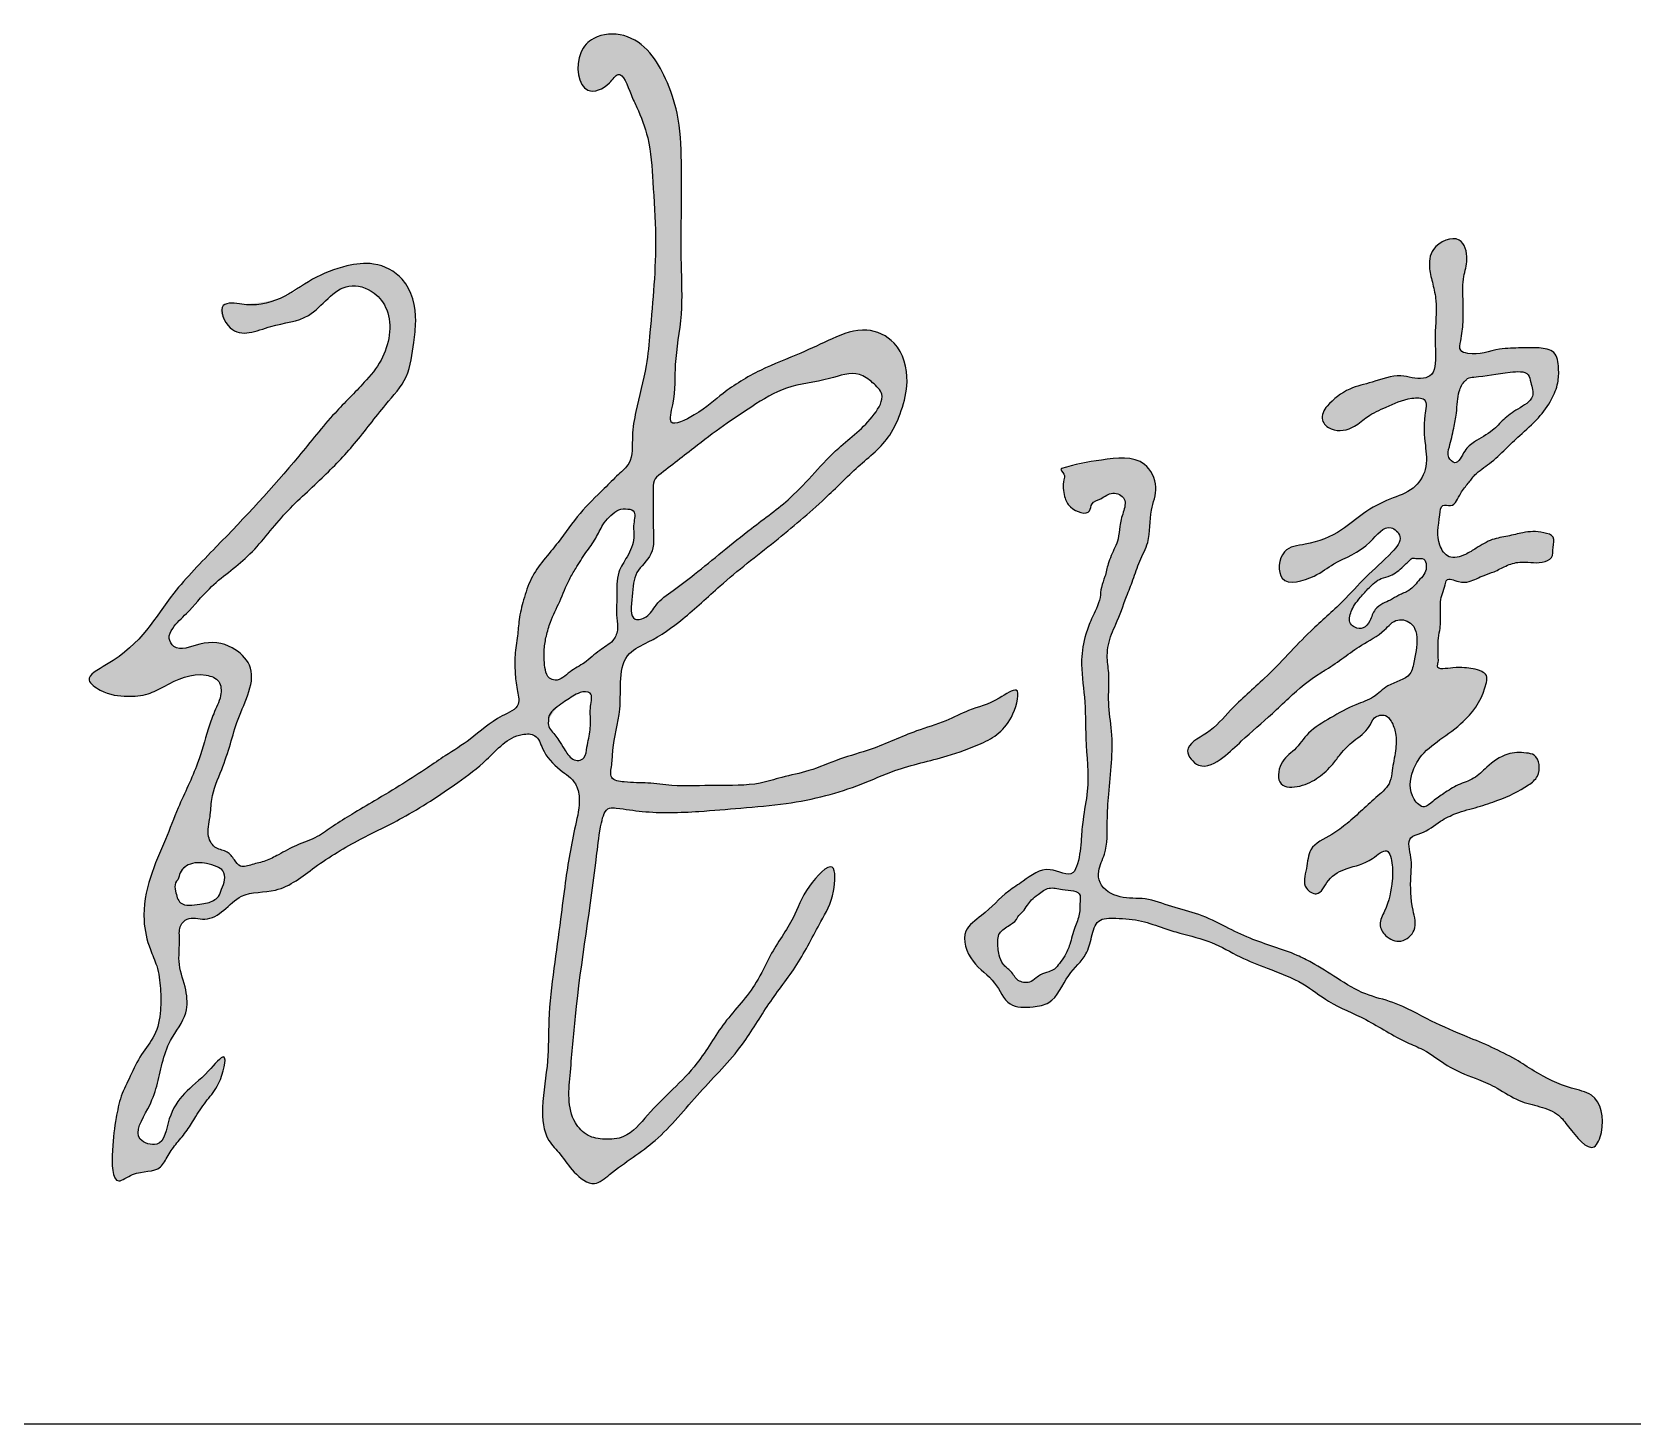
# Model space of a CAD drawing. Extents: x 28773 to 175644, y 7355 to 486294.
# Drawn here: x 172339 to 173229, y 333620 to 334394 of the extents above; entities that cross this region are included whole.
import ezdxf

# ---------------------------------------------------------------- set-up
doc = ezdxf.new("R2010")
doc.units = 0
doc.header["$LTSCALE"] = 1000
doc.header["$MEASUREMENT"] = 0
doc.layers.add('文字和字符', color=7, linetype='Continuous')

msp = doc.modelspace()

# ---------------------------------------------------------------- hatches: boundary and pattern name
at = {"layer": '文字和字符'}
h = msp.add_hatch(color=6, dxfattribs=at)
edge = h.paths.add_edge_path()
edge.add_spline(control_points=[(172455.3, 334242.51), (172455.53, 334242.47), (172480.42, 334243.62), (172493.17, 334257.26), (172511.88, 334263.95), (172529.73, 334266.4), (172548.58, 334256.73), (172553.09, 334236.96), (172550.58, 334218.79), (172548.67, 334201.35), (172533.08, 334184.59), (172518.84, 334164.98), (172499.37, 334144.71), (172477.6, 334125.76), (172460.35, 334101.54), (172438.53, 334087.28), (172426.54, 334071.8), (172417.56, 334064.14), (172413.83, 334056.88), (172419.26, 334048.3), (172433.63, 334055.66), (172449, 334053.71), (172466.35, 334037.79), (172453.97, 334016.5), (172449.01, 333997.76), (172444.11, 333982.82), (172438.06, 333969.75), (172438.06, 333956.91), (172435.16, 333947.44), (172440.15, 333939.17), (172447.51, 333938.58), (172450.91, 333933.77), (172454.65, 333928.54), (172461.62, 333931.27), (172468.6, 333932.41), (172476.7, 333936.84), (172485.92, 333941.98), (172497.02, 333945.47), (172506.51, 333952.68), (172517.22, 333959.14), (172530.19, 333966.88), (172544.34, 333975.29), (172557.39, 333983.78), (172569.67, 333992.24), (172584.35, 334001.14), (172595.43, 334012.12), (172611.05, 334018.19), (172608.04, 334028.91), (172607.23, 334037.58), (172607.02, 334047.74), (172608.84, 334057.41), (172609.36, 334067.81), (172612.03, 334078.4), (172617.1, 334094.09), (172630.83, 334108.31), (172642.64, 334126.38), (172655.15, 334138), (172663.99, 334147.17), (172673.3, 334155.08), (172671.9, 334168.93), (172675.09, 334186.79), (172680.46, 334205.74), (172683.4, 334238.3), (172686.62, 334272.36), (172683.94, 334308.57), (172682.81, 334332.83), (172676.34, 334349.41), (172671.31, 334359.76), (172666.15, 334374.72), (172658.98, 334362.86), (172642.86, 334357.13), (172640.29, 334380.8), (172651.94, 334392.68), (172668.78, 334393.86), (172683.16, 334383.12), (172691.99, 334367.09), (172699.01, 334346.64), (172699.94, 334326.36), (172699.79, 334307.17), (172699.9, 334288.26), (172699.51, 334264.23), (172701.09, 334236.96), (172695.52, 334209.97), (172697.09, 334192.6), (172691.36, 334172.49), (172711.6, 334182.7), (172722.94, 334193.79), (172743.7, 334206.54), (172764.83, 334214.26), (172783.65, 334223.46), (172801.9, 334230.73), (172821.95, 334221.39), (172827.07, 334201.08), (172822.74, 334183.62), (172815.26, 334166.03), (172797.54, 334152.37), (172777.45, 334131.56), (172751.31, 334109.87), (172723.94, 334088.82), (172702.16, 334067.8), (172685.25, 334056.02), (172663.34, 334046.34), (172668.28, 334018.89), (172661.44, 333999.14), (172661.53, 333986.97), (172659.32, 333977.96), (172670.75, 333976.16), (172681.04, 333976.52), (172698.36, 333973.95), (172718.98, 333975.32), (172739.86, 333974.33), (172756.61, 333979.84), (172771.79, 333982.64), (172787.76, 333989.89), (172808.4, 333995.24), (172827.4, 334004.67), (172846.07, 334009.72), (172861.21, 334017.82), (172873.16, 334020.2), (172889.67, 334032.35), (172883.51, 334007.12), (172868.41, 333998.27), (172844.52, 333989.68), (172821.48, 333985.02), (172799.87, 333975.07), (172779.7, 333968.63), (172757.3, 333964.16), (172733.56, 333962.38), (172707.06, 333959.91), (172683.33, 333959.2), (172667.55, 333961.79), (172657.56, 333963), (172654.32, 333950.42), (172650.68, 333914.68), (172642.08, 333865.59), (172638.37, 333816.92), (172635.68, 333791.79), (172647.31, 333779.27), (172657.46, 333777.67), (172670.7, 333778.66), (172685.51, 333798.11), (172707.48, 333815.57), (172723.08, 333843.95), (172740.69, 333861.24), (172749.76, 333882.67), (172762.72, 333900), (172767.67, 333916.47), (172786.22, 333936.28), (172785.09, 333912.05), (172776.03, 333897.24), (172764.95, 333874.57), (172747.93, 333853.8), (172733.22, 333827.54), (172709.42, 333804.58), (172687.5, 333776.58), (172666.08, 333763.99), (172650.75, 333750.57), (172639.24, 333759.61), (172633.46, 333769.17), (172623.18, 333779.04), (172621.62, 333798.66), (172626.24, 333820.32), (172625.57, 333846.43), (172628.77, 333872.61), (172632.4, 333898.09), (172635.58, 333924.72), (172639.39, 333947.16), (172643.99, 333965.32), (172641.38, 333977.45), (172630.83, 333983.97), (172623.06, 333992.4), (172619.71, 334003.68), (172604.41, 334003.55), (172592.93, 333989.14), (172571.21, 333973.19), (172547.95, 333957.8), (172519.95, 333944.67), (172496.9, 333931), (172477.15, 333914.25), (172455.96, 333916.3), (172445.88, 333905.2), (172435.6, 333898.71), (172425.94, 333902.49), (172420.11, 333896.55), (172421.04, 333887.21), (172419.26, 333875.09), (172424.74, 333861.96), (172425.51, 333846.22), (172412.3, 333831.21), (172409.49, 333811.04), (172403.58, 333794.54), (172392.72, 333778.32), (172412.26, 333772.26), (172413.78, 333791), (172423.51, 333804.83), (172434.09, 333812.27), (172448.68, 333830.1), (172443.47, 333808.05), (172436.04, 333800.34), (172429.93, 333791.3), (172425.1, 333782.9), (172419.13, 333776.12), (172414.26, 333769.52), (172409.29, 333758.78), (172396.92, 333761.47), (172382.94, 333750.19), (172382.94, 333774.86), (172384.89, 333787.55), (172387.61, 333802.28), (172393.67, 333813.39), (172398.67, 333825.29), (172407.86, 333835.73), (172410.41, 333849.03), (172410.24, 333862.05), (172408.77, 333873.67), (172403.19, 333885.54), (172399.38, 333902.24), (172403.31, 333923.64), (172412.65, 333943.5), (172420.49, 333965.05), (172430.71, 333984.64), (172435.34, 334002.76), (172439.59, 334015.38), (172444.05, 334023.34), (172443.86, 334033.63), (172429.51, 334038.8), (172416.2, 334032.25), (172402.9, 334024.91), (172390.12, 334023.99), (172379.31, 334025.43), (172366.16, 334034.67), (172398.6, 334050.65), (172411.02, 334077.11), (172449.33, 334115.69), (172479.58, 334147.95), (172504.9, 334180.46), (172521.89, 334196.83), (172536.25, 334213.94), (172540.12, 334235.09), (172529.18, 334250.39), (172509.2, 334256.46), (172495.53, 334232.97), (172471.4, 334231.99), (172451.09, 334220.96), (172438.6, 334244.8), (172455.18, 334242.53), (172455.3, 334242.51)], knot_values=[0, 0, 0, 0, 29.830329, 58.917813, 87.403057, 108.106156, 133.178165, 167.21185, 183.493575, 210.674955, 237.313626, 275.867732, 312.375317, 353.761043, 395.875537, 434.582879, 460.669761, 476.274997, 484.417806, 491.620343, 511.676156, 536.924503, 555.692553, 598.362356, 618.348177, 639.189191, 663.45492, 677.063063, 692.317653, 702.959274, 711.943659, 720.14469, 726.927846, 735.80548, 746.57076, 757.657127, 773.391329, 790.76732, 805.441898, 822.594095, 842.866694, 868.323001, 891.127033, 907.573393, 930.634575, 961.258613, 976.688727, 988.002723, 1001.170801, 1014.557807, 1029.617846, 1042.133039, 1057.768168, 1075.005198, 1109.99381, 1138.042246, 1164.89526, 1180.29965, 1191.874738, 1213.241442, 1232.349281, 1268.725268, 1294.322921, 1368.395782, 1410.724556, 1445.044845, 1469.944393, 1480.867815, 1499.328512, 1508.741629, 1526.286567, 1555.649157, 1570.573337, 1593.98259, 1617.984445, 1641.382666, 1669.439815, 1707.291974, 1725.035697, 1749.43332, 1786.029801, 1824.844218, 1863.911625, 1895.042411, 1908.396405, 1926.997455, 1954.733646, 1988.605585, 2022.407336, 2049.221687, 2076.673409, 2100.00089, 2131.565175, 2154.184674, 2175.023051, 2209.537897, 2244.846276, 2295.987218, 2350.394106, 2388.904508, 2420.906973, 2437.842954, 2481.538585, 2513.67034, 2525.068719, 2534.685067, 2544.923321, 2563.314623, 2581.768155, 2615.884833, 2650.046285, 2667.232328, 2688.872495, 2714.057646, 2739.784309, 2777.467879, 2801.534699, 2820.718126, 2846.219989, 2860.698517, 2879.243585, 2912.659008, 2940.608915, 2982.423161, 3010.685784, 3039.178412, 3070.401495, 3105.567192, 3138.040416, 3181.77967, 3202.070017, 3207.318711, 3220.228211, 3244.089956, 3371.102495, 3414.225609, 3453.462193, 3467.26996, 3480.300078, 3495.079726, 3519.973063, 3575.220664, 3613.131208, 3652.775903, 3675.917744, 3710.071084, 3737.577823, 3760.456026, 3779.026476, 3804.406012, 3842.427404, 3879.53793, 3916.903526, 3966.451123, 4017.131972, 4061.072175, 4074.638395, 4092.565028, 4109.947309, 4123.823044, 4149.665691, 4185.989873, 4217.238435, 4257.446297, 4295.790415, 4324.39685, 4369.00823, 4390.680082, 4401.809145, 4417.703641, 4439.204356, 4450.588858, 4460.404255, 4494.065203, 4522.530802, 4573.458554, 4609.521342, 4650.912748, 4685.917862, 4712.736046, 4730.120946, 4746.286022, 4759.95949, 4766.863435, 4776.672561, 4797.16942, 4817.291784, 4834.860476, 4859.323634, 4896.066848, 4914.918931, 4939.065769, 4952.349318, 4974.17708, 4996.946, 5022.500289, 5038.394722, 5059.260572, 5074.696393, 5090.132213, 5102.860644, 5115.363234, 5127.279907, 5137.839505, 5160.110254, 5171.91017, 5195.838718, 5221.384366, 5238.430758, 5255.298426, 5274.238989, 5291.838335, 5311.960699, 5328.55338, 5346.364767, 5359.960569, 5382.934513, 5416.477261, 5448.016954, 5474.30002, 5511.880375, 5539.40652, 5552.058861, 5566.94274, 5578.03298, 5588.729847, 5622.382906, 5636.081831, 5651.985781, 5673.57334, 5685.092373, 5703.046221, 5778.830378, 5827.289368, 5921.873186, 5965.463367, 5998.231583, 6019.778213, 6058.791881, 6074.951846, 6095.085564, 6133.666904, 6164.015928, 6195.290173, 6213.346315, 6227.672688, 6227.672688, 6227.672688, 6227.672688], degree=3, periodic=0)
edge = h.paths.add_edge_path(flags=16)
edge.add_spline(control_points=[(172663.93, 334127.49), (172663.82, 334127.42), (172655.04, 334120.1), (172652.62, 334111.95), (172646.35, 334104.1), (172641.65, 334096.51), (172636.34, 334087.63), (172632.55, 334077.3), (172627.2, 334067.22), (172624.64, 334058.16), (172623.39, 334051.05), (172623.49, 334044.69), (172623.95, 334039.3), (172625.48, 334034.42), (172631.82, 334032.3), (172637.76, 334038.64), (172646.57, 334042.85), (172653.58, 334050.01), (172661.64, 334054.08), (172664.93, 334061.29), (172663.41, 334069.63), (172664.25, 334080.27), (172663.38, 334092.63), (172670.21, 334102.21), (172674.17, 334111.55), (172672.76, 334119.74), (172674.83, 334127.82), (172668.96, 334129.24), (172663.97, 334127.52), (172663.93, 334127.49)], knot_values=[0, 0, 0, 0, 15.16178, 26.885115, 40.319645, 54.966413, 64.568744, 83.231373, 100.644648, 111.873825, 122.261764, 130.597594, 138.137919, 145.255344, 149.904189, 163.057972, 176.277051, 191.533217, 204.002706, 212.709306, 222.244258, 238.518955, 257.638434, 271.136509, 286.704711, 297.422187, 307.353728, 313.519692, 320.456367, 320.456367, 320.456367, 320.456367], degree=3, periodic=0)
edge = h.paths.add_edge_path(flags=16)
edge.add_spline(control_points=[(172686.02, 334146.35), (172686.25, 334146.53), (172707.68, 334163.25), (172722.22, 334174.32), (172739.85, 334186.19), (172758.69, 334197.9), (172779.44, 334199.29), (172796.88, 334206.12), (172806.13, 334199.16), (172813.88, 334191.75), (172804.18, 334175.34), (172783.87, 334161.57), (172764.17, 334136.04), (172740.48, 334119.38), (172722.81, 334105.03), (172708.54, 334093.15), (172695.97, 334083.79), (172685.9, 334076.73), (172681.96, 334068.35), (172670.39, 334065.42), (172673.14, 334081.51), (172673, 334093.53), (172685.56, 334103.25), (172684, 334116.64), (172684.1, 334127.86), (172684.6, 334136.06), (172683.61, 334141.77), (172685.98, 334146.32), (172686.02, 334146.35)], knot_values=[0, 0, 0, 0, 36.430419, 65.187197, 91.419752, 121.899033, 155.898168, 179.129599, 191.187594, 202.563458, 218.937757, 256.902618, 310.337733, 348.658026, 377.380118, 405.122206, 425.745844, 443.117225, 454.890005, 463.601594, 481.231921, 499.962837, 517.902498, 538.606138, 551.160941, 565.957672, 570.889886, 577.866804, 577.866804, 577.866804, 577.866804], degree=3, periodic=0)
edge = h.paths.add_edge_path(flags=16)
edge.add_spline(control_points=[(172625.87, 334011.26), (172625.86, 334011.37), (172631.74, 334020.98), (172638.18, 334023.48), (172643.41, 334026.95), (172651.23, 334027.38), (172648.61, 334017.81), (172649.72, 334010.27), (172648.69, 334002.33), (172647.09, 333995.9), (172646.8, 333990.58), (172642.71, 333988.24), (172637.86, 333989.67), (172635.04, 333994.78), (172631.89, 333999.31), (172628.93, 334004.18), (172625.26, 334006.3), (172625.87, 334011.24), (172625.87, 334011.26)], knot_values=[0, 0, 0, 0, 13.966431, 26.642221, 32.867363, 40.668687, 50.865474, 62.813241, 75.541774, 82.709236, 91.158043, 95.563358, 100.25464, 110.515602, 118.401257, 123.681007, 133.675528, 136.491121, 136.491121, 136.491121, 136.491121], degree=3, periodic=0)
edge = h.paths.add_edge_path(flags=16)
edge.add_spline(control_points=[(172420.44, 333924.32), (172420.45, 333924.41), (172425.98, 333933.92), (172434.44, 333931.6), (172440.84, 333930.08), (172445.55, 333927.48), (172446.24, 333921.94), (172443.98, 333917.53), (172442.42, 333911.89), (172436.99, 333909.46), (172430.08, 333908.6), (172420.59, 333906.77), (172418.55, 333915.51), (172417.54, 333920.03), (172420.44, 333924.27), (172420.44, 333924.32)], knot_values=[0, 0, 0, 0, 11.122688, 25.410392, 33.76565, 39.259742, 46.34399, 54.032835, 60.099225, 69.754386, 75.753906, 90.734986, 100.54138, 106.793197, 112.698594, 112.698594, 112.698594, 112.698594], degree=3, periodic=0)
h = msp.add_hatch(color=6, dxfattribs=at)
edge = h.paths.add_edge_path()
edge.add_spline(control_points=[(173059.14, 334185.77), (173059.25, 334185.9), (173071.77, 334197.46), (173084.85, 334198.49), (173099.02, 334204.74), (173110.03, 334199.9), (173118.31, 334203.11), (173119.89, 334212.92), (173118.46, 334226.16), (173120.7, 334241.21), (173118.03, 334253.49), (173115.54, 334262.79), (173116.38, 334275.16), (173133.93, 334282.78), (173138.11, 334267.46), (173134.31, 334257.13), (173134.78, 334245.2), (173135.01, 334233), (173134.03, 334224.27), (173132.17, 334216.4), (173142.6, 334213.46), (173152.88, 334218.11), (173166.57, 334218.03), (173176.3, 334218.52), (173186.83, 334216.91), (173188.09, 334206.94), (173187.89, 334198.21), (173183.85, 334188.52), (173176.64, 334178.54), (173167.12, 334170.22), (173158.02, 334161.78), (173150.28, 334153.84), (173141.93, 334148.97), (173137.55, 334142.43), (173132.68, 334137.57), (173130.19, 334129.02), (173122.26, 334131.8), (173121.53, 334120.13), (173119.14, 334111.55), (173126.49, 334099.93), (173135.75, 334102.77), (173142.89, 334107.27), (173150.39, 334112.07), (173159.58, 334113.23), (173169.02, 334115.99), (173177.22, 334116.37), (173186.23, 334113.59), (173184.42, 334107.14), (173185.16, 334100.89), (173176.17, 334097.69), (173167.78, 334100.06), (173158.6, 334097.23), (173152.51, 334093.58), (173145.41, 334091.62), (173139.13, 334087.87), (173132.35, 334087.47), (173125.59, 334091.03), (173124.4, 334083.69), (173121.8, 334078.68), (173122.28, 334071.33), (173122.33, 334066.04), (173121.82, 334060.55), (173120.65, 334055.58), (173121, 334050.66), (173120.79, 334046.59), (173121.19, 334043.65), (173119.25, 334038.56), (173129.32, 334040.72), (173136.35, 334040.28), (173143.15, 334039.56), (173148.43, 334036.13), (173146.58, 334024.93), (173138.75, 334012.56), (173123.9, 334001.62), (173112.29, 333993.58), (173105.45, 333981.52), (173104.14, 333969.79), (173112.77, 333961.01), (173118.5, 333966.71), (173124.45, 333970.6), (173131.81, 333975.59), (173141.12, 333978.08), (173148.73, 333986.05), (173158.17, 333993.14), (173167.86, 333993.27), (173177.17, 333991.73), (173178.21, 333980.25), (173167.91, 333972.48), (173156.5, 333967.19), (173142.71, 333962.6), (173131.69, 333959.99), (173120.96, 333954.72), (173114.12, 333948.49), (173102.7, 333946.11), (173106.64, 333934.36), (173105.25, 333921.77), (173105.73, 333908.23), (173109.87, 333894.48), (173100.54, 333886.36), (173091.55, 333890.08), (173087.26, 333897.8), (173093.1, 333907.81), (173095.35, 333919.28), (173095.8, 333929.75), (173093.2, 333941.97), (173082.11, 333931.16), (173071.13, 333929.63), (173059.53, 333924.14), (173055.05, 333912.16), (173044.62, 333918.4), (173048.23, 333928.6), (173048.51, 333941.26), (173061.06, 333946.64), (173070.51, 333953.7), (173078.84, 333961.34), (173086.9, 333968.64), (173094.53, 333975.25), (173095.36, 333984.8), (173097.42, 333993.5), (173097.79, 334003.09), (173095.53, 334009.82), (173091.57, 334014.85), (173084.7, 334013.23), (173082.22, 334005.22), (173073.89, 334000.14), (173067.09, 333993.27), (173061.72, 333985.55), (173054.29, 333978.83), (173045.13, 333973.85), (173030.88, 333973.26), (173032.18, 333988.2), (173041.73, 333994.37), (173048.74, 334005.3), (173061.41, 334012.57), (173073.22, 334019.55), (173085.29, 334023.08), (173093.01, 334031.98), (173105.62, 334033.83), (173107.98, 334046.77), (173110.09, 334055.92), (173106.8, 334065.69), (173097.34, 334068.55), (173089.85, 334059.01), (173075.48, 334052.01), (173064.45, 334042.65), (173050.03, 334034.32), (173040.15, 334025.77), (173026.23, 334012.41), (173013.36, 334001.61), (173001.9, 333990.28), (172988.6, 333982.16), (172977.35, 333996.42), (172995.11, 334004.23), (173006.16, 334018.73), (173027.76, 334036.36), (173046.46, 334058.42), (173066.78, 334075.4), (173080.92, 334091.7), (173092.34, 334101.03), (173102.2, 334112.46), (173092.18, 334121.98), (173081.03, 334105.11), (173065.2, 334100.58), (173051.91, 334089.95), (173030.53, 334084.17), (173032.68, 334107.42), (173050.7, 334108.87), (173065.91, 334114.86), (173079.46, 334126.93), (173093.05, 334134.24), (173107.32, 334138.43), (173115.33, 334150.67), (173113.55, 334165.53), (173112.39, 334176.86), (173115.52, 334190.8), (173102.44, 334190.27), (173093.26, 334185.72), (173081.93, 334180.91), (173073.83, 334173.02), (173063.43, 334171.08), (173053.93, 334177.15), (173059.08, 334185.7), (173059.14, 334185.77)], knot_values=[0, 0, 0, 0, 21.814226, 40.014518, 62.705103, 80.181203, 87.059593, 95.960741, 117.525979, 144.48919, 157.446323, 169.514731, 184.787555, 205.834293, 221.965238, 235.360358, 252.742704, 270.71375, 285.202589, 292.391017, 298.294038, 323.168932, 339.890762, 353.677583, 365.620364, 378.129251, 389.526685, 402.989381, 420.611403, 440.531037, 455.37129, 472.336878, 486.5792, 494.822314, 504.352288, 516.704907, 522.699181, 530.27695, 553.639261, 565.149337, 577.864888, 587.528817, 601.603428, 613.797645, 625.753182, 641.937729, 649.9788, 657.766267, 665.645468, 673.686615, 691.069983, 702.267642, 712.223711, 720.551303, 732.907569, 741.299569, 750.370401, 754.159277, 767.819998, 775.008381, 783.993926, 790.014194, 797.893351, 805.081778, 810.473088, 814.666318, 817.720913, 829.769177, 838.760629, 852.283854, 856.964277, 862.355586, 894.641394, 917.573479, 938.655869, 952.338385, 974.413595, 984.091028, 992.098792, 1002.565424, 1015.429981, 1028.359865, 1041.617731, 1060.692449, 1075.149999, 1081.330321, 1097.650211, 1107.252151, 1133.82575, 1149.932866, 1167.658992, 1180.945792, 1198.851742, 1207.212315, 1222.48382, 1236.906949, 1263.262694, 1278.557776, 1291.815576, 1304.435541, 1313.922398, 1324.654884, 1349.142625, 1361.020488, 1372.838601, 1385.371679, 1406.33795, 1423.525104, 1437.340436, 1446.079862, 1461.351368, 1476.168885, 1496.200813, 1510.803882, 1526.560496, 1542.662576, 1557.114579, 1565.766985, 1581.249459, 1594.824166, 1604.755407, 1610.756543, 1619.414177, 1627.419657, 1643.634371, 1658.03725, 1667.713087, 1682.728431, 1698.677316, 1713.209272, 1728.480822, 1743.495369, 1760.340716, 1781.062409, 1803.083586, 1817.90876, 1831.829559, 1851.204785, 1861.937228, 1882.369986, 1890.726834, 1902.273459, 1915.005119, 1936.427946, 1969.389218, 1974.338724, 2005.754245, 2023.168452, 2055.026844, 2074.268902, 2093.867831, 2107.78631, 2127.599717, 2153.412209, 2189.440129, 2240.453356, 2274.08225, 2299.89394, 2328.106323, 2341.387876, 2350.989816, 2370.530551, 2403.28468, 2421.19063, 2445.869309, 2466.302067, 2483.491087, 2513.600141, 2534.81948, 2557.988589, 2577.732832, 2594.915337, 2613.696208, 2636.660478, 2648.798069, 2658.352665, 2679.53953, 2695.582632, 2708.030864, 2726.091721, 2735.787779, 2747.159611, 2747.159611, 2747.159611, 2747.159611], degree=3, periodic=0)
edge = h.paths.add_edge_path(flags=16)
edge.add_spline(control_points=[(173105.84, 334100.84), (173105.8, 334100.79), (173099.89, 334095.08), (173095.79, 334091.52), (173087.91, 334090.01), (173082.59, 334085.15), (173078.06, 334079.92), (173074.41, 334075.66), (173072.06, 334070.96), (173070.77, 334065.45), (173074.85, 334062.26), (173079.71, 334061.68), (173083.52, 334066.75), (173084.91, 334072.62), (173089.84, 334076.13), (173094.65, 334077.86), (173099.08, 334081), (173105.74, 334083.12), (173109.66, 334088.5), (173113.91, 334092.74), (173114.6, 334096.87), (173113.25, 334101.76), (173109.66, 334101.04), (173105.86, 334100.86), (173105.84, 334100.84)], knot_values=[0, 0, 0, 0, 8.439041, 20.62857, 28.097042, 39.877603, 49.765051, 57.178901, 62.854461, 72.258155, 76.58164, 82.950578, 90.312624, 100.188639, 107.6845, 114.090351, 121.535477, 130.11106, 142.317774, 148.462757, 154.387511, 159.526625, 165.895648, 169.459976, 169.459976, 169.459976, 169.459976], degree=3, periodic=0)
edge = h.paths.add_edge_path(flags=16)
edge.add_spline(control_points=[(173135.9, 334199.83), (173135.84, 334199.78), (173131.81, 334193.78), (173131.64, 334188.27), (173131.18, 334181.14), (173129.41, 334172.78), (173127.67, 334164.85), (173125.53, 334157.66), (173131.68, 334151.83), (173135.14, 334161.54), (173142.01, 334166.82), (173150.65, 334171.13), (173157.49, 334178.86), (173164.98, 334184.34), (173175.21, 334189.68), (173172.62, 334197.82), (173171.02, 334205.7), (173156.14, 334204.37), (173145.88, 334201.73), (173137.99, 334202.01), (173135.92, 334199.84), (173135.9, 334199.83)], knot_values=[0, 0, 0, 0, 9.334311, 17.140719, 26.361451, 38.018579, 52.789195, 61.01517, 67.124154, 79.068588, 89.242621, 105.885881, 117.802758, 131.460083, 146.451071, 157.202444, 163.309657, 177.435607, 205.630785, 210.588468, 213.165382, 213.165382, 213.165382, 213.165382], degree=3, periodic=0)
h = msp.add_hatch(color=6, dxfattribs=at)
edge = h.paths.add_edge_path()
edge.add_spline(control_points=[(172911.37, 334151.02), (172911.61, 334151.1), (172936.61, 334157), (172956.31, 334158.84), (172966, 334140.9), (172959.77, 334126.47), (172961.28, 334111.77), (172954.54, 334099.69), (172951.4, 334089.45), (172946.61, 334077.9), (172943.12, 334067.64), (172938.18, 334057.15), (172936.07, 334047.85), (172938.35, 334035.14), (172936.79, 334021.01), (172940.84, 333998.67), (172937.91, 333976.54), (172936.45, 333953.94), (172937.28, 333938.98), (172931.39, 333928.55), (172932.45, 333917.88), (172944.11, 333911.18), (172958.47, 333912.87), (172972.71, 333906.96), (172988.22, 333903.61), (173002.27, 333896.36), (173019.96, 333887.53), (173036.85, 333883.31), (173052.81, 333875.21), (173065.05, 333867.34), (173079.49, 333858.18), (173098.59, 333854.2), (173116.28, 333843.53), (173139.51, 333834.04), (173159.15, 333825.76), (173177.26, 333813.9), (173190.89, 333806.76), (173210.61, 333803.29), (173214.18, 333786.64), (173206.87, 333767.96), (173194.72, 333783.07), (173187.86, 333792.54), (173177.27, 333796.54), (173165.07, 333798.97), (173154.67, 333806.41), (173141.75, 333812.03), (173126.94, 333817.24), (173115.33, 333827.15), (173098.31, 333833.68), (173082.01, 333844.92), (173061.1, 333852.95), (173044.87, 333866.1), (173027.38, 333872.44), (173010.08, 333879.24), (172994.99, 333888.41), (172980.05, 333891.75), (172967.13, 333895.69), (172955.42, 333900.1), (172943.67, 333900.95), (172930.61, 333901.2), (172927.96, 333890.17), (172925.23, 333879), (172913.4, 333869.39), (172908.17, 333853.82), (172894.34, 333851.25), (172880.68, 333851.06), (172874.8, 333867.23), (172860.87, 333875.02), (172854.32, 333893.87), (172869.8, 333903.89), (172878.81, 333914.38), (172891.78, 333922.54), (172902.78, 333931.61), (172917.19, 333922.65), (172921.54, 333934.39), (172922.25, 333943.84), (172923.21, 333957.58), (172927.32, 333975.89), (172924.3, 333998.88), (172924.89, 334023.22), (172921.41, 334042.55), (172924.06, 334057.31), (172928.26, 334068.66), (172932.96, 334076.86), (172933.17, 334085.28), (172935.86, 334091.2), (172937.1, 334098.99), (172940.49, 334105.65), (172943.26, 334112.47), (172943.52, 334119.4), (172945.45, 334126.27), (172948.2, 334134.71), (172939.23, 334138.99), (172934.09, 334134.08), (172927.71, 334132.64), (172927.47, 334124.08), (172915.85, 334128.21), (172912.4, 334136.03), (172912.22, 334143.06), (172913.28, 334147.64), (172911.34, 334151), (172911.37, 334151.02)], knot_values=[0, 0, 0, 0, 31.567408, 64.804615, 84.514899, 102.449572, 127.665217, 143.393176, 158.761139, 172.306084, 195.386314, 203.777391, 220.63047, 233.896682, 257.032253, 279.176201, 327.700844, 348.661996, 374.096735, 388.033075, 396.915328, 415.877792, 435.250381, 456.66983, 478.431065, 501.305126, 522.015154, 560.722472, 573.046245, 596.2976, 621.456877, 643.421109, 676.452722, 706.559804, 747.979879, 764.804525, 796.369237, 812.756663, 842.42195, 854.740888, 879.873646, 891.588111, 907.370515, 923.988969, 943.623296, 959.405623, 982.733778, 1008.381509, 1021.700495, 1058.208083, 1090.24983, 1114.093944, 1144.201026, 1166.925646, 1191.573171, 1217.002209, 1229.971469, 1248.063792, 1268.029249, 1281.440462, 1294.753802, 1308.690116, 1329.858381, 1355.865323, 1368.43417, 1386.209945, 1406.30905, 1430.06276, 1453.845898, 1470.989804, 1499.087867, 1512.54167, 1535.266273, 1553.042048, 1560.571233, 1580.172383, 1594.917168, 1617.197884, 1657.975453, 1689.943564, 1718.67234, 1738.776712, 1751.36341, 1769.195262, 1777.025624, 1785.794542, 1795.901638, 1809.568461, 1816.675984, 1826.397683, 1837.686133, 1847.881877, 1857.816128, 1868.115168, 1875.917125, 1881.585263, 1896.597226, 1905.82176, 1918.671785, 1923.218896, 1927.782629, 1927.782629, 1927.782629, 1927.782629], degree=3, periodic=0)
edge = h.paths.add_edge_path(flags=17)
edge.add_spline(control_points=[(172881.63, 333896.61), (172881.57, 333896.57), (172875.9, 333892.91), (172875.8, 333886.94), (172876.23, 333881.23), (172878.47, 333874.89), (172883.73, 333871.66), (172885.98, 333866.55), (172890.2, 333865.1), (172894.01, 333865.06), (172896.88, 333867.49), (172900.08, 333870.05), (172903.8, 333871.01), (172907.83, 333872.49), (172910.35, 333876.15), (172913.71, 333880.37), (172916.36, 333887.35), (172918.31, 333895.21), (172921.82, 333903.26), (172921.45, 333909.16), (172922.23, 333916.62), (172912.15, 333916.29), (172904.48, 333918.84), (172898.82, 333914.62), (172894.75, 333911.57), (172892.2, 333908.06), (172890.1, 333904.63), (172887.22, 333902.43), (172885.96, 333898.96), (172881.68, 333896.64), (172881.63, 333896.61)], knot_values=[0, 0, 0, 0, 9.663903, 14.696519, 25.589324, 33.287033, 41.448102, 50.312117, 54.669885, 59.317586, 65.471876, 69.610934, 76.339168, 81.250991, 86.994431, 94.228062, 103.814692, 117.550507, 128.275999, 139.362893, 142.658643, 157.109971, 167.517587, 177.222957, 183.783609, 188.977779, 195.04957, 200.641099, 203.083872, 211.139425, 211.139425, 211.139425, 211.139425], degree=3, periodic=0)

# ---------------------------------------------------------------- linework, layer by layer
msp.add_line((166644.07, 333619.66), (174644.07, 333619.66))
at = {"layer": '文字和字符', "color": 6}
for points, start_tangent, end_tangent in [([(172455.3, 334242.51), (172476.56, 334245.69), (172494.63, 334256.32), (172513.76, 334263.75), (172528.64, 334264.81), (172544.59, 334256.32), (172552.03, 334232.95), (172550.96, 334221.26), (172546.71, 334202.14), (172535.4, 334186.63), (172518.01, 334164.96), (172499.94, 334145.84), (172478.55, 334125.05), (172458.48, 334102.28), (172437.23, 334084.23), (172424.47, 334070.42), (172416.83, 334062.16), (172414.9, 334056.62), (172417.51, 334052.14), (172431.91, 334053.42), (172449.98, 334051.29), (172459.55, 334041.73), (172453.21, 334011.64), (172448.91, 333997.9), (172444.1, 333983.67), (172438.57, 333967.08), (172437.59, 333957.32), (172436.77, 333946.36), (172441.09, 333940.03), (172447.14, 333937.72), (172451.18, 333933.4), (172454.63, 333929.95), (172460.97, 333930.81), (172468.46, 333932.83), (172475.67, 333936.28), (172485.75, 333941.47), (172497.28, 333946.36), (172506.12, 333952.16), (172516.58, 333958.74), (172529.12, 333966.24), (172544.82, 333975.73), (172558.61, 333984.67), (172568.45, 333991.28), (172582.28, 334000.5), (172600.14, 334013.45), (172609.08, 334020.08), (172608.46, 334028.21), (172607.34, 334037.63), (172607.34, 334047.28), (172608.69, 334058.05), (172609.59, 334067.02), (172612.06, 334078.01), (172616.32, 334089.68), (172631.24, 334110), (172643.46, 334126.11), (172656.95, 334139.98), (172664.87, 334147.77), (172670.52, 334153.9), (172672.61, 334169.15), (172674.54, 334182.79), (172680.22, 334208.38), (172682.36, 334226.7), (172685.44, 334279.99), (172683.96, 334310.46), (172681.09, 334335.03), (172675.04, 334351.92), (172671.84, 334359.11), (172664.64, 334370.3), (172659.84, 334365.51), (172647.85, 334361.51), (172643.85, 334382.29), (172651.05, 334390.28), (172667.84, 334391.88), (172682.24, 334382.29), (172691.03, 334367.9), (172697.43, 334348.72), (172699.83, 334321.55), (172699.83, 334308.76), (172699.83, 334291.18), (172699.83, 334264.81), (172699.83, 334236.84), (172696.63, 334208.87), (172695.03, 334186.49), (172694.23, 334176.9), (172707.03, 334180.89), (172723.02, 334192.88), (172743.81, 334205.67), (172766.21, 334215.26), (172783.8, 334223.25), (172802.99, 334228.05), (172818.19, 334220.85), (172825.38, 334199.27), (172822.19, 334183.29), (172815.79, 334169.7), (172798.19, 334152.12), (172779.8, 334134.54), (172751.81, 334110.56), (172721.42, 334085.79), (172700.63, 334067.41), (172681.44, 334054.62), (172671.04, 334048.23), (172665.58, 334017.22), (172661.72, 333994.39), (172661.09, 333986.2), (172661.09, 333979.27), (172668.02, 333976.75), (172681.26, 333976.12), (172694.5, 333974.86), (172719.08, 333974.86), (172743.67, 333976.12), (172755.65, 333979.27), (172770.78, 333983.05), (172787.8, 333989.35), (172805.45, 333995.02), (172830.67, 334005.1), (172847.06, 334010.77), (172859.67, 334016.44), (172876.69, 334023.37), (172886.14, 334027.78), (172884.25, 334014.55), (172866.6, 333998.17), (172847.69, 333991.24), (172818.69, 333983.05), (172799.78, 333975.49), (172780.23, 333969.19), (172758.17, 333964.78), (172732.95, 333962.26), (172709.63, 333960.37), (172678.11, 333960.37), (172663.61, 333962.26), (172659.83, 333962.26), (172655.41, 333954.07), (172652.89, 333937.06), (172640.89, 333846.31), (172638.07, 333815.37), (172640.89, 333787.23), (172647.93, 333780.2), (172657.08, 333778.09), (172667.63, 333779.49), (172681.01, 333791.45), (172708.46, 333820.29), (172723.94, 333842.8), (172741.54, 333865.31), (172749.28, 333880.08), (172761.95, 333901.18), (172771.1, 333918.76), (172783.77, 333929.31), (172784.47, 333915.95), (172777.43, 333899.07), (172764.06, 333875.15), (172748.58, 333853.35), (172733.79, 333830.84), (172710.13, 333804.1), (172685.23, 333777.38), (172659.89, 333758.39), (172651.45, 333753.47), (172640.18, 333759.8), (172632.44, 333769.65), (172626.11, 333777.38), (172622.59, 333795.67), (172625.4, 333821.7), (172626.11, 333844.2), (172628.92, 333873.04), (172632.61, 333900.43), (172635.26, 333920.87), (172640.89, 333952.52), (172643, 333968), (172640.89, 333975.74), (172632.44, 333983.47), (172622.59, 333995.43), (172618.36, 334002.46), (172611.33, 334003.17), (172591.51, 333989.18), (172575.43, 333976.44), (172544.46, 333956.75), (172521.33, 333944.89), (172495.9, 333929.31), (172474.08, 333916.65), (172455.07, 333913.14), (172445.22, 333905.4), (172434.66, 333900.47), (172424.81, 333900.47), (172421.29, 333896.96), (172420.58, 333889.92), (172420.58, 333875.15), (172424.1, 333861.09), (172424.1, 333848.42), (172415.66, 333832.95), (172407.92, 333807.63), (172402.99, 333794.97), (172398.77, 333778.09), (172407.92, 333775.27), (172414.95, 333789.34), (172423.4, 333803.41), (172436.77, 333816.07), (172445.22, 333823.81), (172442.4, 333809.03), (172436.07, 333799.89), (172429.73, 333790.75), (172424.81, 333783.01), (172419.18, 333775.98), (172414.25, 333768.94), (172410.03, 333762.61), (172394.54, 333758.39), (172386.8, 333754.87), (172383.28, 333771.76), (172385.39, 333790.04), (172388.21, 333802), (172393.26, 333813.06), (172399.47, 333825.21), (172406.51, 333835.76), (172410.03, 333849.83), (172410.03, 333861.79), (172407.92, 333874.45), (172404.4, 333883.59), (172400.88, 333899.77), (172404.4, 333923.69), (172412.84, 333944.79), (172419.88, 333962.37), (172430.7, 333987.2), (172436.56, 334006.15), (172439.64, 334014.73), (172443.46, 334024.76), (172442.42, 334032.68), (172435.53, 334036.13), (172412.08, 334029.93), (172403.12, 334025.79), (172391.74, 334024.41), (172376.57, 334027.86), (172370.36, 334033.37), (172380.02, 334041.99), (172417.46, 334081.74), (172441.04, 334107.5), (172486.94, 334157.89), (172507.14, 334181.95), (172523.45, 334199.03), (172532.77, 334211.44), (172535.88, 334239.39), (172528.89, 334248.7), (172514.91, 334252.58), (172492.38, 334236.28), (172471.41, 334230.07), (172448.89, 334229.3), (172445, 334241.72), (172455.3, 334242.51)], (0.984905, -0.173097), (0.984905, -0.173097)), ([(173059.14, 334185.77), (173071.66, 334195.27), (173084.19, 334199.15), (173100.17, 334202.61), (173112.7, 334201.31), (173117.19, 334203.42), (173119.18, 334209.51), (173119.18, 334225.05), (173119.61, 334244.48), (173117.91, 334253.66), (173116.16, 334262.18), (173118.32, 334272.97), (173132.57, 334278.15), (173136.89, 334267.36), (173135.16, 334257.86), (173134.73, 334245.34), (173134.73, 334232.39), (173133.44, 334222.03), (173133.44, 334216.85), (173137.32, 334215.12), (173155.1, 334217.43), (173167.13, 334218.15), (173177.07, 334218.15), (173185.27, 334215.56), (173187.86, 334206.92), (173187.43, 334198.72), (173183.98, 334189.65), (173176.63, 334179.29), (173166.27, 334169.37), (173158.45, 334162.06), (173149.42, 334153.82), (173141.33, 334147.5), (173137.63, 334142.86), (173133.44, 334137.42), (173127.82, 334130.51), (173123.5, 334130.51), (173121.77, 334125.33), (173121.77, 334108.5), (173126.96, 334102.02), (173136.03, 334103.32), (173142.08, 334106.77), (173151.02, 334111.55), (173159.6, 334113.47), (173167.99, 334115.4), (173179.66, 334115.4), (173184.84, 334112.81), (173184.84, 334107.2), (173183.98, 334101.59), (173178.79, 334099), (173166.27, 334099), (173158.49, 334096.84), (173152.04, 334093.7), (173146.39, 334091.66), (173138.19, 334088.21), (173132.14, 334088.21), (173125.66, 334089.07), (173124.8, 334086.48), (173122.2, 334076.98), (173122.2, 334071.8), (173122.2, 334065.33), (173121.77, 334061.01), (173120.91, 334055.4), (173120.91, 334050.22), (173120.91, 334046.33), (173120.91, 334043.31), (173120.48, 334041.15), (173129.12, 334040.29), (173135.6, 334040.29), (173145.1, 334038.13), (173147.69, 334035.97), (173147.69, 334032.09), (173136.31, 334011.79), (173123.46, 334001.4), (173111.84, 333991.62), (173106.94, 333983.06), (173107.55, 333967.16), (173113.06, 333962.88), (173117.95, 333965.94), (173124.06, 333970.37), (173132.03, 333975.11), (173140.59, 333978.78), (173147.93, 333984.89), (173159.56, 333992.23), (173169.96, 333992.84), (173174.24, 333991.62), (173176.08, 333980), (173171.18, 333975.11), (173154.05, 333966.55), (173143.04, 333962.88), (173130.8, 333959.21), (173122.24, 333954.93), (173111.22, 333948.21), (173105.72, 333945.76), (173105.72, 333934.76), (173105.72, 333924.36), (173106.94, 333905.41), (173107.55, 333894.4), (173100.21, 333888.29), (173091.65, 333891.35), (173088.59, 333897.46), (173091.03, 333904.8), (173095.32, 333921.92), (173095.32, 333930.48), (173092.26, 333938.42), (173084.3, 333934.14), (173070.23, 333928.64), (173059.83, 333921.92), (173053.1, 333914.58), (173047.6, 333917.64), (173047.6, 333928.64), (173050.04, 333939.04), (173061.67, 333947.6), (173070.23, 333953.71), (173078.74, 333961.23), (173087.36, 333969), (173094.09, 333976.94), (173095.32, 333983.06), (173097.15, 333994.06), (173097.15, 334003.85), (173094.71, 334010.57), (173091.65, 334013.63), (173085.53, 334012.41), (173082.47, 334007.51), (173073.9, 333999.57), (173066.56, 333992.23), (173062.28, 333986.73), (173054.33, 333979.39), (173043.92, 333974.5), (173033.52, 333975.72), (173033.52, 333986.73), (173040.87, 333994.67), (173048.82, 334003.85), (173061.06, 334012.41), (173075.13, 334019.74), (173084.92, 334024.02), (173092.87, 334030.14), (173105.11, 334036.86), (173107.55, 334044.2), (173108.78, 334058.87), (173106.33, 334064.38), (173098.38, 334066.82), (173091.03, 334061.32), (173078.19, 334052.76), (173058.61, 334039.31), (173055.55, 334037.47), (173037.81, 334023.41), (173028.63, 334014.85), (173011.5, 333999.57), (173001.1, 333990.39), (172987.64, 333986.11), (172981.52, 333994.06), (172991.92, 334003.85), (173005.38, 334016.69), (173024.35, 334034.42), (173050.04, 334060.71), (173067.79, 334077.22), (173080.63, 334090.67), (173095.32, 334104.73), (173099.6, 334113.29), (173094.71, 334118.18), (173083.08, 334110.23), (173062.89, 334098), (173051.88, 334091.28), (173034.14, 334090.05), (173035.36, 334104.73), (173046.98, 334109.01), (173067.17, 334116.96), (173079.41, 334126.13), (173094.09, 334134.08), (173106.94, 334140.19), (173113.67, 334150.58), (173113.75, 334164.12), (173113.54, 334180.67), (173113.16, 334189.41), (173106.31, 334190.17), (173091.87, 334185.23), (173081.6, 334179.91), (173074.38, 334174.59), (173061.45, 334173.07), (173056.51, 334178.01), (173059.14, 334185.77)], (0.662995, 0.748624), (0.662995, 0.748624)), ([(172686.02, 334146.35), (172706.75, 334162.46), (172723.33, 334174.89), (172738.99, 334185.48), (172758.38, 334195.81), (172782.29, 334201.13), (172798.88, 334203.43), (172806.25, 334198.83), (172811.31, 334192.38), (172807.17, 334181.33), (172787.36, 334162.46), (172760.48, 334134.89), (172738.81, 334117.76), (172722.65, 334104.84), (172707.13, 334092.24), (172695.23, 334083.33), (172685.79, 334075.11), (172680.29, 334068.65), (172674.15, 334067.36), (172672.53, 334079.96), (172675.12, 334093.21), (172682.88, 334103.55), (172684.17, 334118.41), (172684.17, 334127.46), (172684.17, 334138.12), (172684.17, 334141.67), (172686.02, 334146.35)], (0.790786, 0.612093), (0.790786, 0.612093)), ([(173135.9, 334199.83), (173132.61, 334193.96), (173131.62, 334188.42), (173131.08, 334181.8), (173129.56, 334173.54), (173127.12, 334163.18), (173126.83, 334157.26), (173130.08, 334154.3), (173135.71, 334160.81), (173141.04, 334165.84), (173151.12, 334172.36), (173157.34, 334178.28), (173165.22, 334184.16), (173173.33, 334191.3), (173172.44, 334199), (173170.96, 334203.14), (173160.89, 334204.62), (173140.75, 334201.96), (173137.29, 334201.06), (173135.9, 334199.83)], (-0.774883, -0.632104), (-0.774883, -0.632104)), ([(172911.37, 334151.02), (172933.62, 334155.78), (172957.45, 334153.4), (172963.81, 334140.69), (172961.42, 334127.99), (172959.27, 334109.95), (172954.89, 334099.49), (172951.1, 334089.09), (172947.56, 334079.99), (172941.56, 334064.48), (172939.18, 334058.92), (172936.8, 334047.01), (172937.59, 334037.48), (172937.59, 334020.81), (172939.18, 334004.93), (172937.59, 333970), (172936.8, 333954.91), (172935.21, 333936.65), (172932.03, 333927.13), (172932.82, 333920.77), (172943.95, 333912.84), (172957.86, 333911.68), (172972.71, 333907.46), (172987.75, 333903.03), (173002.74, 333896.16), (173016.24, 333889.81), (173042.46, 333880.28), (173050.4, 333876.31), (173064.7, 333867.58), (173080.59, 333858.85), (173095.69, 333854.08), (173117.14, 333843.76), (173137, 333835.03), (173164.01, 333822.33), (173174.34, 333815.98), (173194.99, 333806.45), (173206.12, 333802.48), (173211.68, 333781.84), (173207.7, 333773.9), (173193.4, 333785.01), (173187.84, 333791.36), (173177.52, 333796.13), (173166.04, 333799.56), (173153.68, 333806.45), (173143.35, 333811.21), (173127.94, 333817.93), (173112.37, 333827.88), (173103.63, 333831.85), (173080.59, 333844.56), (173059.94, 333854.88), (173045.64, 333864.41), (173025.77, 333873.14), (173010.68, 333879.49), (172994.79, 333887.43), (172977.24, 333892.69), (172968.3, 333895.42), (172955.86, 333899.34), (172941.56, 333900.93), (172932.03, 333899.34), (172928.06, 333890.61), (172924.88, 333881.08), (172915.35, 333869.17), (172904.22, 333854.08), (172895.48, 333851.7), (172882.77, 333853.29), (172874.13, 333864.91), (172862.12, 333877.11), (172858.14, 333893.78), (172866.88, 333902.51), (172881.98, 333916.01), (172889.92, 333921.57), (172905.02, 333927.92), (172917.73, 333926.33), (172920.2, 333931.16), (172922.33, 333945.13), (172923.29, 333955.71), (172925.67, 333971.59), (172924.88, 334000.96), (172924.08, 334023.99), (172922.5, 334044.63), (172924.88, 334058.92), (172928.03, 334067.42), (172932.75, 334079.38), (172933.52, 334084.97), (172935.47, 334090.98), (172937.27, 334098.04), (172941.04, 334107.14), (172942.78, 334111.95), (172943.74, 334118.89), (172945.67, 334126.8), (172946.25, 334134.12), (172939.88, 334137.4), (172933.13, 334134.31), (172928.31, 334131.42), (172926.96, 334127.57), (172916.35, 334129.69), (172913.07, 334135.47), (172912.69, 334144.72), (172912.69, 334148), (172911.37, 334151.02)], (0.945021, 0.327011), (0.945021, 0.327011)), ([(172663.93, 334127.49), (172656.2, 334119.76), (172652.19, 334112.32), (172646.75, 334104.32), (172641.03, 334095.45), (172637.59, 334089.44), (172632.15, 334077.14), (172627, 334065.7), (172624.72, 334057.93), (172623.57, 334050.54), (172623.57, 334044.53), (172624.19, 334039.13), (172626.43, 334034.52), (172629.58, 334033.37), (172637.88, 334037.95), (172645.89, 334043.1), (172654.48, 334049.96), (172661.64, 334055.4), (172664.21, 334061.12), (172663.93, 334067.99), (172663.93, 334079.71), (172665.07, 334093.44), (172669.65, 334102.03), (172673.37, 334112.61), (172673.37, 334120.33), (172673.09, 334127.49), (172668.79, 334128.63), (172663.93, 334127.49)], (-0.840213, -0.542256), (-0.840213, -0.542256)), ([(173105.84, 334100.84), (173101.45, 334096.64), (173094.31, 334091.52), (173089.19, 334089.87), (173082.42, 334084.75), (173077.66, 334079.45), (173074.36, 334075.24), (173072.53, 334071.58), (173072.17, 334064.81), (173074.55, 334062.8), (173079.12, 334062.44), (173082.78, 334066.28), (173085.89, 334072.68), (173090.14, 334076.02), (173094.33, 334077.95), (173098.99, 334080.61), (173104.56, 334083.29), (173110.78, 334089.5), (173113.53, 334092.98), (173114.26, 334097.19), (173112.98, 334100.66), (173108.4, 334101.03), (173105.84, 334100.84)], (-0.672398, -0.74019), (-0.672398, -0.74019)), ([(172625.87, 334011.26), (172631.84, 334019.36), (172639.44, 334024.43), (172643.45, 334026.43), (172649.07, 334026.2), (172649.32, 334018.85), (172649.32, 334010.24), (172648.31, 334001.13), (172647.3, 333996.06), (172645.52, 333990.24), (172642.74, 333988.72), (172639.44, 333989.48), (172634.68, 333995.14), (172631.57, 333999.89), (172629.4, 334003.02), (172625.76, 334009.23), (172625.87, 334011.26)], (-0.111358, 0.99378), (-0.111358, 0.99378)), ([(172420.44, 333924.32), (172425.45, 333930.58), (172435.72, 333931.33), (172441.48, 333929.58), (172444.74, 333927.32), (172445.74, 333922.32), (172443.98, 333917.06), (172442.23, 333913.06), (172436.22, 333909.55), (172431.96, 333908.8), (172421.19, 333909.55), (172418.44, 333916.06), (172418.44, 333920.56), (172420.44, 333924.32)], (0.091716, 0.995785), (0.091716, 0.995785)), ([(172881.63, 333896.61), (172876.54, 333891.86), (172875.86, 333888.29), (172876.71, 333880.49), (172878.91, 333875.4), (172883.16, 333871.33), (172887.23, 333866.41), (172890.17, 333865.29), (172893.51, 333865.39), (172897.26, 333867.77), (172899.67, 333869.52), (172904.22, 333871.21), (172907.43, 333872.69), (172910.16, 333875.8), (172913.16, 333880.06), (172915.89, 333886.41), (172918.8, 333895.87), (172921.18, 333903.22), (172921.69, 333911.2), (172921.69, 333913.57), (172911.85, 333916.96), (172904.38, 333917.64), (172898.28, 333914.21), (172894.66, 333911.17), (172892.37, 333908.21), (172889.79, 333904.68), (172887.07, 333901.71), (172886.21, 333900.17), (172881.63, 333896.61)], (-0.840414, -0.541945), (-0.840414, -0.541945))]:
    msp.add_spline(points, degree=3, dxfattribs=dict(at, start_tangent=start_tangent, end_tangent=end_tangent))

doc.saveas('drawing.dxf')
